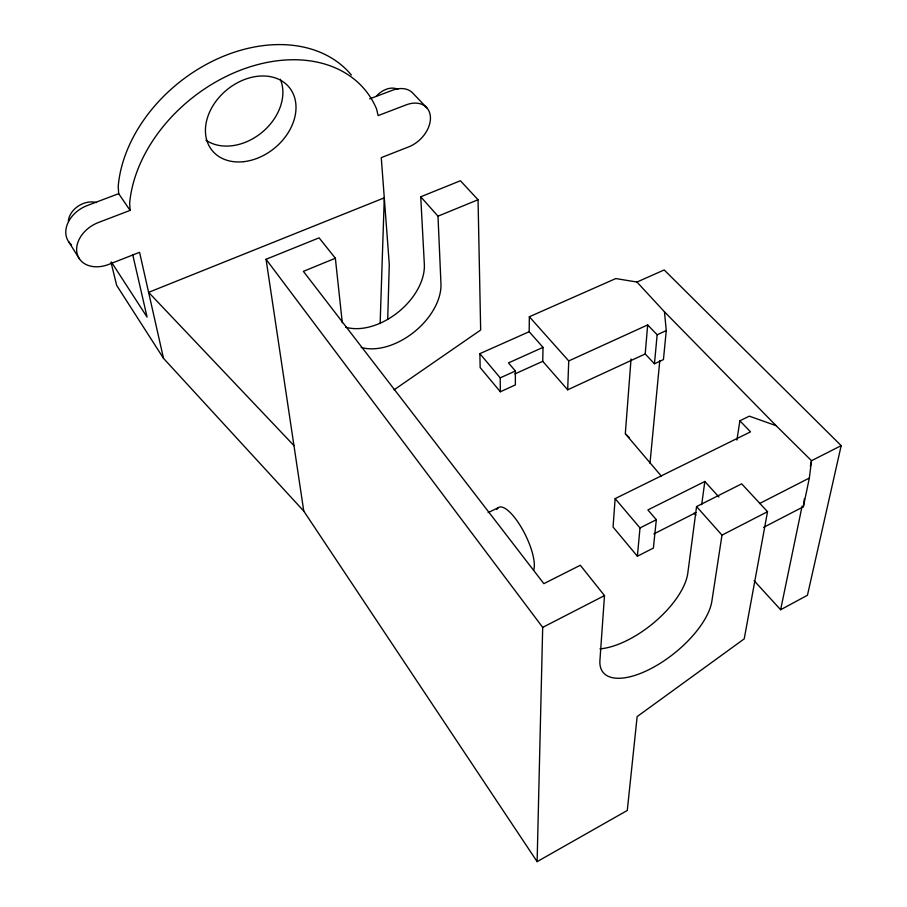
<?xml version="1.0" encoding="UTF-8"?>
<svg xmlns="http://www.w3.org/2000/svg" width="907" height="907" viewBox="0 0 907 907"><rect width="100%" height="100%" fill="white"/><g stroke="black" fill="none" stroke-linecap="round" stroke-linejoin="round"><path stroke-width="1.36" d="M529.178 331.701L543.021 347.37L508.476 362.913L515.38 370.997L515.357 384.919L500.335 391.767L480.166 367.562L479.871 353.651L529.178 331.701L529.348 316.758L615.808 278.562L636.963 282.043L664.185 269.946L841.186 445.643L807.445 595.253L780.632 609.742L754.114 580.707M567.68 389.806L568.734 360.929L647.677 324.933L645.194 353.957L567.68 389.806L542.737 361.315L543.021 347.37M599.946 648.868A67.005 30.634 -38.9 0 0 655.421 621.397A67.005 30.634 -38.9 0 0 687.823 572.986L696.576 506.582L741.677 483.828L767.526 511.695L744.228 638.857L637.145 716.587L627.281 810.461L537.125 861.65L542.692 627.383L266.057 259.277L319.083 237.849L335.363 258.246L342.29 322.722M387.72 319.332L389.284 264.379L381.269 157.637L408.66 146.9A26.632 18.65 -43.9 0 0 430.417 116.992A26.632 18.65 -43.9 0 0 406.189 104.872L378.117 115.608L376.609 109.112A139.871 102.185 -38 0 0 241.115 69.941A139.871 102.185 -38 0 0 129.667 203.1L130.109 210.39L98.466 222.487A28.57 21.178 -30.5 0 0 77.118 253.699A28.57 21.178 -30.5 0 0 108.783 264.39L139.576 252.327L163.509 358.356L303.766 511.095L537.125 861.65M380.135 323.572L384.285 197.839L148.612 292.349L293.959 445.609M335.363 258.246L303.38 271.352L543.86 583.654L580.299 565.265L604.493 595.582L599.924 660.409A68.048 29.886 -38.9 0 0 651.679 668.244A68.048 29.886 -38.9 0 0 711.87 601.171L721.983 535.13L696.576 506.582M763.592 527.352L803.364 506.764L809.339 478.046L811.516 460.711L776.109 425.666L749.307 416.166L739.874 420.791L750.52 431.857L615.139 498.623L613.064 527.046L637.383 556.218L653.38 548.077L656.328 519.722L647.893 509.927L704.83 481.481L718.934 497.013M631.045 359.013L625.308 433.727L661.237 476.005M636.963 282.043L664.457 311.804L666.271 330.579L663.436 359.614L654.457 363.786L657.144 334.774L647.677 324.933M637.383 556.218L640.002 527.931L615.139 498.623M649.979 463.307L659.797 360.567M803.364 506.764L804.373 498.793M701.701 504.621L704.83 481.481M736.915 440.042L739.874 420.791M780.632 609.742L802.117 506.083M810.382 466.187L811.516 460.711L841.186 445.643M394.092 389.829L480.665 330.023L478.046 199.755L460.416 180.754L420.723 196.785L424.34 264.198A55.554 36.416 -39.1 0 1 398.014 312.303A55.554 36.416 -39.1 0 1 345.612 327.178M542.692 627.383L604.493 595.582M721.983 535.13L767.526 511.695M759.522 503.544L809.339 478.046M653.811 533.928L695.998 512.58M640.002 527.931L656.328 519.722M488.125 512.602L498.181 507.75M657.144 334.774L666.271 330.579M500.335 391.767L500.222 377.868L515.38 370.997M514.847 373.956L542.737 361.315M361.224 347.46A56.268 36.189 -39.1 0 0 414.034 332.075A56.268 36.189 -39.1 0 0 440.961 283.676L437.99 216.172L478.046 199.755M351.372 75.02A138.329 102.412 -38 0 0 214.517 60.225A138.329 102.412 -38 0 0 118.205 186.4L118.681 193.667L87.321 205.515A28.242 21.201 -30.2 0 0 71.54 244.913M369.659 98.863L392.436 90.258A26.348 18.707 -44 0 1 413.036 93.353L426.857 107.865M625.547 434.011L629.492 437.741M664.457 311.804L776.109 425.666M645.194 353.957L654.457 363.786M529.348 316.758L568.734 360.929M420.723 196.785L437.99 216.172M694.059 513.056L695.93 515.176M479.871 353.651L500.222 377.868M118.681 193.667L130.109 210.39M111.436 262.1L147.093 317.099L132.694 254.584M163.509 358.356L116.652 285.342L111.017 262.282M68.705 241.806L79.521 259.017M266.057 259.277L303.766 511.095M376.405 96.165A18.537 13.242 -44.1 0 1 397.878 89.374M280.308 79.226A49.25 37.709 -39.5 0 1 261.806 132.547A49.25 37.709 -39.5 0 1 205.991 140.188M68.354 221.297A19.863 15 -30.1 0 1 96.539 202.567M496.821 509.519A36.722 11.644 63.8 0 1 520.89 526.684A36.722 11.644 63.8 0 1 533.565 570.401M243.632 161.684A49.817 37.652 -39.5 0 0 293.006 93.376A49.817 37.652 -39.5 0 0 215.537 101.845A49.817 37.652 -39.5 0 0 243.632 161.684"/></g></svg>
